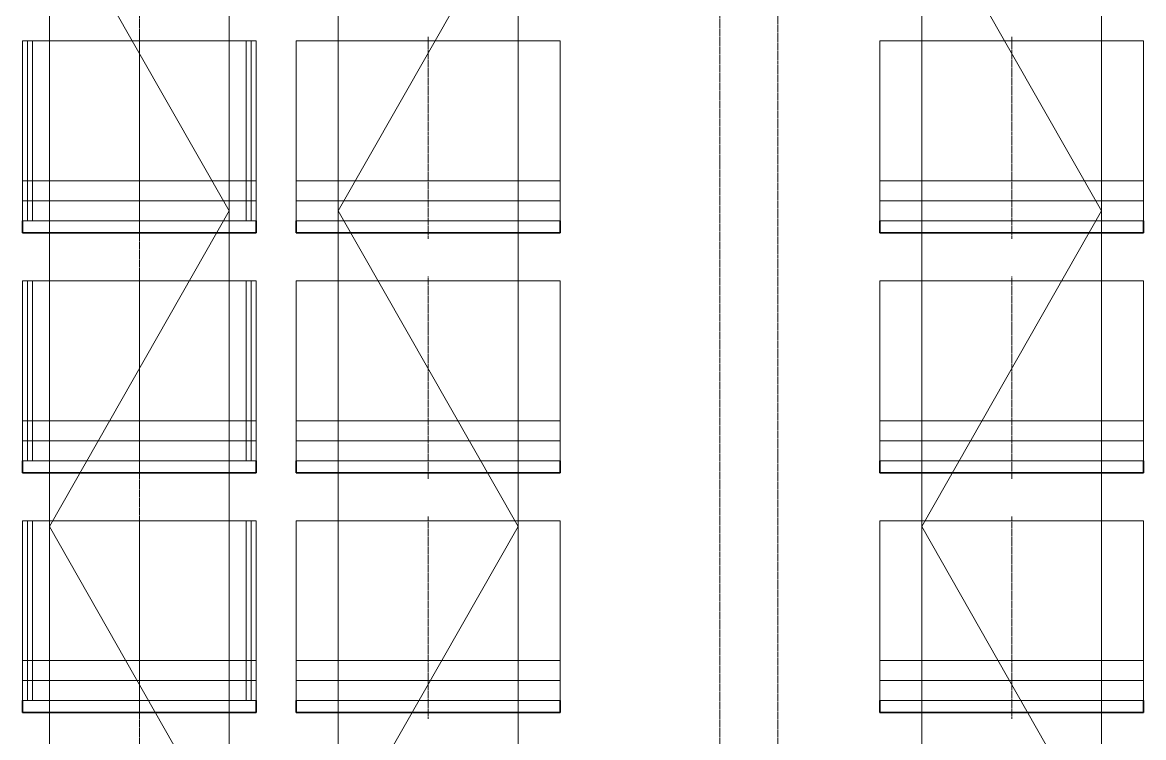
# Model space of a CAD drawing. Header units: millimetres. Extents: x -67280 to 67280, y -47520 to 47520.
# Drawn here: x 41626 to 47236, y 32789 to 36366 of the extents above; entities that cross this region are included whole.
import ezdxf

# ---------------------------------------------------------------- set-up
doc = ezdxf.new("R2010")
doc.units = ezdxf.units.MM
doc.linetypes.add('点画线', pattern=[18, 12, -2, 2, -2])
for name, color, linetype, lineweight in [('ACADCAXA细实线层', 3, 'Continuous', 18), ('EB0', 7, 'Continuous', 35), ('中心线层', 1, '点画线', 18), ('尺寸线层', 4, 'Continuous', 18)]:
    doc.layers.add(name, color=color, linetype=linetype, lineweight=lineweight)

# ---------------------------------------------------------------- blocks, each defined once
blk = doc.blocks.new('*X495')
at = {"layer": '中心线层'}
blk.add_line((-15000, -3), (-15000, 11603), dxfattribs=at)
blk = doc.blocks.new('*X1155')
at = {"layer": 'ACADCAXA细实线层', "color": 6, "linetype": 'Continuous', "lineweight": 18}
for p, q in [((585, 960), (-585, 960)), ((-585, 60), (-585, 960)), ((585, 60), (585, 960)), ((585, 260), (-585, 260)), ((585, 160), (-585, 160)), ((585, 60), (-585, 60))]:
    blk.add_line(p, q, dxfattribs=at)
at = {"layer": 'ACADCAXA细实线层', "linetype": 'Continuous', "lineweight": 18}
blk.add_line((-585, 60), (-585, 960), dxfattribs=at)
at = {"layer": 'ACADCAXA细实线层', "color": 216, "linetype": 'Continuous', "lineweight": 18}
for p, q in [((-560, 60), (-560, 960)), ((560, 60), (560, 960))]:
    blk.add_line(p, q, dxfattribs=at)
at = {"layer": 'ACADCAXA细实线层', "color": 136, "linetype": 'Continuous', "lineweight": 18}
for p, q in [((-535, 60), (-535, 960)), ((535, 60), (535, 960))]:
    blk.add_line(p, q, dxfattribs=at)
at = {"layer": 'EB0'}
for p, q in [((-585, 60), (-585, 0)), ((585, 60), (585, 0)), ((585, 0), (-585, 0))]:
    blk.add_line(p, q, dxfattribs=at)
at = {"layer": '中心线层'}
blk.add_line((0, -22), (0, 981), dxfattribs=at)
blk = doc.blocks.new('*X1156')
at = {"layer": 'ACADCAXA细实线层', "color": 6, "linetype": 'Continuous', "lineweight": 18}
for p, q in [((585, 960), (-585, 960)), ((-585, 60), (-585, 960)), ((585, 60), (585, 960)), ((585, 260), (-585, 260)), ((585, 160), (-585, 160)), ((585, 60), (-585, 60))]:
    blk.add_line(p, q, dxfattribs=at)
at = {"layer": 'ACADCAXA细实线层', "linetype": 'Continuous', "lineweight": 18}
blk.add_line((-585, 60), (-585, 960), dxfattribs=at)
at = {"layer": 'ACADCAXA细实线层', "color": 216, "linetype": 'Continuous', "lineweight": 18}
for p, q in [((-560, 60), (-560, 960)), ((560, 60), (560, 960))]:
    blk.add_line(p, q, dxfattribs=at)
at = {"layer": 'ACADCAXA细实线层', "color": 136, "linetype": 'Continuous', "lineweight": 18}
for p, q in [((-535, 60), (-535, 960)), ((535, 60), (535, 960))]:
    blk.add_line(p, q, dxfattribs=at)
at = {"layer": 'EB0'}
for p, q in [((-585, 60), (-585, 0)), ((585, 60), (585, 0)), ((585, 0), (-585, 0))]:
    blk.add_line(p, q, dxfattribs=at)
at = {"layer": '中心线层'}
blk.add_line((0, -22), (0, 981), dxfattribs=at)
blk = doc.blocks.new('*X1157')
at = {"layer": 'ACADCAXA细实线层', "color": 6, "linetype": 'Continuous', "lineweight": 18}
for p, q in [((585, 960), (-585, 960)), ((-585, 60), (-585, 960)), ((585, 60), (585, 960)), ((585, 260), (-585, 260)), ((585, 160), (-585, 160)), ((585, 60), (-585, 60))]:
    blk.add_line(p, q, dxfattribs=at)
at = {"layer": 'ACADCAXA细实线层', "linetype": 'Continuous', "lineweight": 18}
blk.add_line((-585, 60), (-585, 960), dxfattribs=at)
at = {"layer": 'ACADCAXA细实线层', "color": 216, "linetype": 'Continuous', "lineweight": 18}
for p, q in [((-560, 60), (-560, 960)), ((560, 60), (560, 960))]:
    blk.add_line(p, q, dxfattribs=at)
at = {"layer": 'ACADCAXA细实线层', "color": 136, "linetype": 'Continuous', "lineweight": 18}
for p, q in [((-535, 60), (-535, 960)), ((535, 60), (535, 960))]:
    blk.add_line(p, q, dxfattribs=at)
at = {"layer": 'EB0'}
for p, q in [((-585, 60), (-585, 0)), ((585, 60), (585, 0)), ((585, 0), (-585, 0))]:
    blk.add_line(p, q, dxfattribs=at)
at = {"layer": '中心线层'}
blk.add_line((0, -22), (0, 981), dxfattribs=at)
blk = doc.blocks.new('*X1162')
at = {"layer": 'ACADCAXA细实线层', "linetype": 'Continuous', "lineweight": 18}
for p, q in [((189.9, 571.7), (-1130.1, 571.7)), ((-1130.1, -328.3), (-1130.1, 571.7)), ((189.9, -328.3), (189.9, 571.7)), ((189.9, -128.3), (-1130.1, -128.3)), ((189.9, -228.3), (-1130.1, -228.3)), ((189.9, -328.3), (-1130.1, -328.3))]:
    blk.add_line(p, q, dxfattribs=at)
at = {"layer": 'EB0'}
for p, q in [((-1130.1, -328.3), (-1130.1, -388.3)), ((189.9, -328.3), (189.9, -388.3)), ((-1130.1, -388.3), (189.9, -388.3))]:
    blk.add_line(p, q, dxfattribs=at)
at = {"layer": '中心线层'}
blk.add_line((-470.1, -418.9), (-470.1, 592.5), dxfattribs=at)
blk = doc.blocks.new('*X1163')
at = {"layer": 'ACADCAXA细实线层', "linetype": 'Continuous', "lineweight": 18}
for p, q in [((189.9, 571.7), (-1130.1, 571.7)), ((-1130.1, -328.3), (-1130.1, 571.7)), ((189.9, -328.3), (189.9, 571.7)), ((189.9, -128.3), (-1130.1, -128.3)), ((189.9, -228.3), (-1130.1, -228.3)), ((189.9, -328.3), (-1130.1, -328.3))]:
    blk.add_line(p, q, dxfattribs=at)
at = {"layer": 'EB0'}
for p, q in [((-1130.1, -328.3), (-1130.1, -388.3)), ((189.9, -328.3), (189.9, -388.3)), ((-1130.1, -388.3), (189.9, -388.3))]:
    blk.add_line(p, q, dxfattribs=at)
at = {"layer": '中心线层'}
blk.add_line((-470.1, -418.9), (-470.1, 592.5), dxfattribs=at)
blk = doc.blocks.new('*X1164')
at = {"layer": 'ACADCAXA细实线层', "linetype": 'Continuous', "lineweight": 18}
for p, q in [((189.9, 571.7), (-1130.1, 571.7)), ((-1130.1, -328.3), (-1130.1, 571.7)), ((189.9, -328.3), (189.9, 571.7)), ((189.9, -128.3), (-1130.1, -128.3)), ((189.9, -228.3), (-1130.1, -228.3)), ((189.9, -328.3), (-1130.1, -328.3))]:
    blk.add_line(p, q, dxfattribs=at)
at = {"layer": 'EB0'}
for p, q in [((-1130.1, -328.3), (-1130.1, -388.3)), ((189.9, -328.3), (189.9, -388.3)), ((-1130.1, -388.3), (189.9, -388.3))]:
    blk.add_line(p, q, dxfattribs=at)
at = {"layer": '中心线层'}
blk.add_line((-470.1, -418.9), (-470.1, 592.5), dxfattribs=at)
blk = doc.blocks.new('*X1170')
at = {"layer": 'ACADCAXA细实线层', "linetype": 'Continuous', "lineweight": 18}
for p, q in [((-189.9, 571.7), (1130.1, 571.7)), ((-189.9, -328.3), (-189.9, 571.7)), ((1130.1, -328.3), (1130.1, 571.7)), ((-189.9, -128.3), (1130.1, -128.3)), ((-189.9, -228.3), (1130.1, -228.3)), ((-189.9, -328.3), (1130.1, -328.3))]:
    blk.add_line(p, q, dxfattribs=at)
at = {"layer": 'EB0'}
for p, q in [((-189.9, -328.3), (-189.9, -388.3)), ((1130.1, -328.3), (1130.1, -388.3)), ((1130.1, -388.3), (-189.9, -388.3))]:
    blk.add_line(p, q, dxfattribs=at)
at = {"layer": '中心线层'}
blk.add_line((470.1, -418.9), (470.1, 592.5), dxfattribs=at)
blk = doc.blocks.new('*X1171')
at = {"layer": 'ACADCAXA细实线层', "linetype": 'Continuous', "lineweight": 18}
for p, q in [((-189.9, 571.7), (1130.1, 571.7)), ((-189.9, -328.3), (-189.9, 571.7)), ((1130.1, -328.3), (1130.1, 571.7)), ((-189.9, -128.3), (1130.1, -128.3)), ((-189.9, -228.3), (1130.1, -228.3)), ((-189.9, -328.3), (1130.1, -328.3))]:
    blk.add_line(p, q, dxfattribs=at)
at = {"layer": 'EB0'}
for p, q in [((-189.9, -328.3), (-189.9, -388.3)), ((1130.1, -328.3), (1130.1, -388.3)), ((1130.1, -388.3), (-189.9, -388.3))]:
    blk.add_line(p, q, dxfattribs=at)
at = {"layer": '中心线层'}
blk.add_line((470.1, -418.9), (470.1, 592.5), dxfattribs=at)
blk = doc.blocks.new('*X1172')
at = {"layer": 'ACADCAXA细实线层', "linetype": 'Continuous', "lineweight": 18}
for p, q in [((-189.9, 571.7), (1130.1, 571.7)), ((-189.9, -328.3), (-189.9, 571.7)), ((1130.1, -328.3), (1130.1, 571.7)), ((-189.9, -128.3), (1130.1, -128.3)), ((-189.9, -228.3), (1130.1, -228.3)), ((-189.9, -328.3), (1130.1, -328.3))]:
    blk.add_line(p, q, dxfattribs=at)
at = {"layer": 'EB0'}
for p, q in [((-189.9, -328.3), (-189.9, -388.3)), ((1130.1, -328.3), (1130.1, -388.3)), ((1130.1, -388.3), (-189.9, -388.3))]:
    blk.add_line(p, q, dxfattribs=at)
at = {"layer": '中心线层'}
blk.add_line((470.1, -418.9), (470.1, 592.5), dxfattribs=at)

msp = doc.modelspace()

# ---------------------------------------------------------------- linework, layer by layer
at = {"layer": '中心线层'}
msp.add_line((45115.944, 39767.126), (45115.944, 28558.126), dxfattribs=at)
at = {"layer": '中心线层', "linetype": '点画线', "lineweight": 18}
msp.add_line((45405.944, 28726.63), (45405.944, 39651.654), dxfattribs=at)
at = {"layer": '尺寸线层'}
for p, q in [((41760.944, 39764.126), (41760.944, 28564.126)), ((42660.944, 39764.126), (42660.944, 28564.126)), ((43205.944, 39764.126), (43205.944, 28564.126)), ((44105.944, 39764.126), (44105.944, 28564.126)), ((46125.944, 39764.126), (46125.944, 28564.126)), ((47025.944, 39764.126), (47025.944, 28564.126)), ((42660.944, 35423.08), (41760.944, 37001.195)), ((43205.944, 35423.08), (44105.944, 37001.195)), ((47025.944, 35423.08), (46125.944, 37001.195)), ((42660.944, 35423.08), (41760.944, 33844.966)), ((43205.944, 35423.08), (44105.944, 33844.966)), ((47025.944, 35423.08), (46125.944, 33844.966)), ((42660.944, 32266.851), (41760.944, 33844.966)), ((43205.944, 32266.851), (44105.944, 33844.966)), ((47025.944, 32266.851), (46125.944, 33844.966))]:
    msp.add_line(p, q, dxfattribs=at)

# ---------------------------------------------------------------- block references
for name, p in [('*X495', (57210.944, 28364.126)), ('*X1157', (42210.944, 35314.126)), ('*X1164', (44126.078, 35702.409)), ('*X1172', (46105.81, 35702.409)), ('*X1156', (42210.944, 34114.126)), ('*X1163', (44126.078, 34502.409)), ('*X1171', (46105.81, 34502.409)), ('*X1155', (42210.944, 32914.126)), ('*X1162', (44126.078, 33302.409)), ('*X1170', (46105.81, 33302.409))]:
    msp.add_blockref(name, p, dxfattribs=at)

doc.saveas('drawing.dxf')
